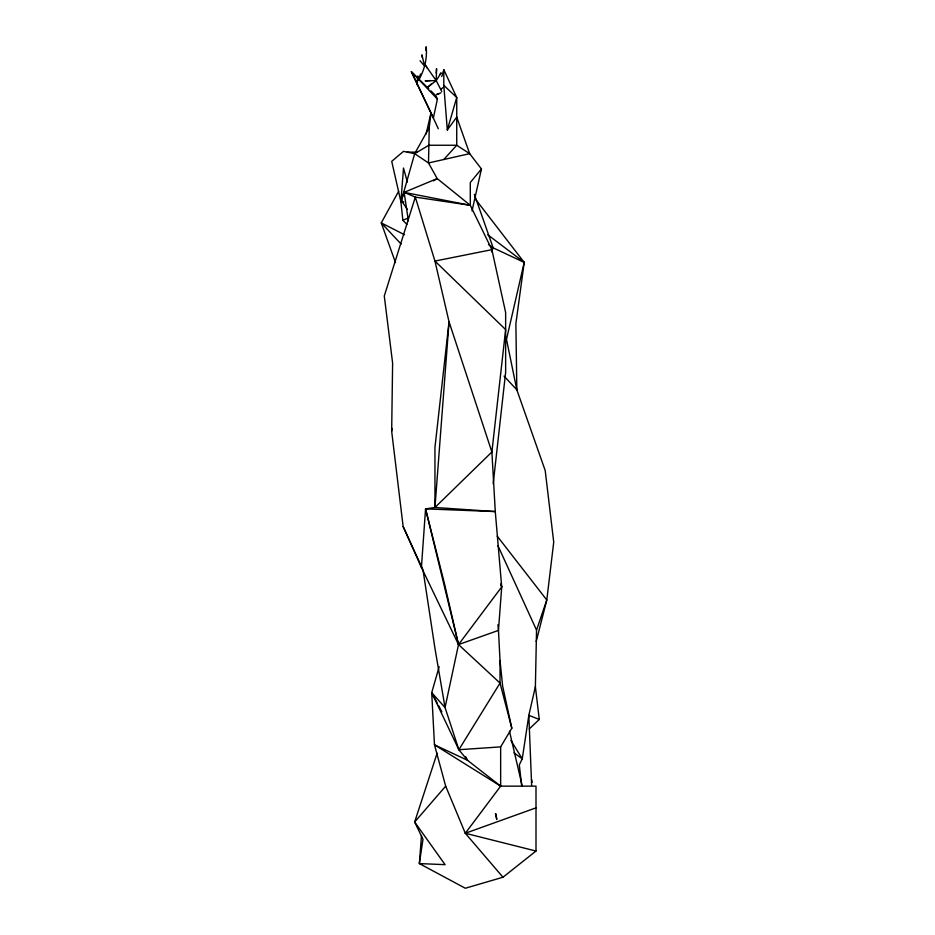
<?xml version="1.0" encoding="UTF-8"?>
<svg xmlns="http://www.w3.org/2000/svg" width="935" height="935" viewBox="0 0 935 935"><rect width="100%" height="100%" fill="white"/><g stroke="black" fill="none" stroke-linecap="round" stroke-linejoin="round"><path stroke-width="1.4" d="M439.158 666.702L431.713 692.695L434.471 744.821L500.657 786.148L536 786.148L536 851.037L502.972 877.24L465.314 833.272L500.657 786.148L500.657 746.878L511.807 728.225L500.026 683.076L458.512 644.577L421.416 567.44L403.137 526.534L391.671 431.269L392.618 363.096L384.285 295.986L415.315 197.11L470.293 205.303L491.892 249.668L505.636 312.512L505.636 372.375L493.189 483.816M428.826 88.837L411.353 71.691L430.988 112.855L429.247 127.534L428.499 162.97L437.206 178.585L470.293 205.303L470.293 182.524L481.443 168.966L469.662 153.667L456.736 117.12L447.316 129.942L443.798 85.365L443.798 69.657L456.736 97.485L456.736 145.252L443.798 159.511M475.541 199.284L524.219 262.384L506.501 339.382L516.833 389.825L545.198 470.527L553.73 542.148L546.788 600.001L536.538 630.108L535.381 686.722L528.836 715.31L522.256 758.788L519.311 764.888L521.636 785.587M441.741 91.443L436.224 80.62L436.575 68.722L436.201 73.047M417.477 82.14L417.092 84.805L417.291 82.455M417.536 80.913L417.781 76.004L417.396 81.17M421.416 567.44L425.565 508.885L434.95 507.483L495.281 511.574L501.709 586.923L498.472 630.4L500.026 660.484L502.621 686.056L511.807 728.225M491.892 249.668L434.95 261.064L505.636 329.599L491.892 452.002L434.95 507.483L449.045 321.815L434.95 261.064L415.315 197.11L404.107 192.365L401.349 200.581L407.438 209.498M406.935 224.388L402.868 220.298L400.905 201.75L403.499 168.031L407.356 182.091M421.498 835.528L419.348 863.578L465.314 888.25L502.972 877.24M472.023 210.948L481.443 168.966M425.717 50.163L426.15 46.75C427.435 58.543 424.397 70.277 418.459 80.433M487.591 234.65L524.219 262.384L515.886 323.615L516.833 389.825L504.047 376.139M531.641 785.19L528.836 715.31L539.285 719.447L529.245 728.926M391.671 431.269L392.186 428.417M437.393 99.11L433.361 118.044L411.353 71.691L437.393 99.11L436.014 95.908L430.883 90.859M500.657 786.148L467.57 760.342L458.863 749.718L445.048 707.514L458.512 644.577L501.709 586.923L500.833 584.211M426.115 133.997L430.988 112.855L438.281 128.738M536.199 641.492L546.788 600.001L497.233 536.176M429.247 127.534L414.684 153.667L401.349 200.581L403.768 202.077M447.316 129.942L456.736 97.485L443.798 85.365M441.752 76.565L443.798 69.657M437.136 753.201L414.649 822.017L422.982 839.256L419.348 863.578L445.083 864.665L414.649 822.017L445.679 786.148L434.471 744.821L467.57 760.342L465.536 756.508M419.359 77.184L420.598 73.994M491.494 251.854L493.177 247.869L474.361 194.328M398.684 191.207L381.27 222.892L395.505 262.618M445.048 704.593L445.048 707.514L431.713 692.695L458.863 749.718L500.026 683.076L500.026 660.484M431.421 83.928L427.248 87.598L436.224 80.62L441.121 72.848L439.543 74.964M440.806 89.503L442.781 87.691M433.489 180.864L437.206 178.585L404.107 192.365L408.42 220.847M414.684 153.667L428.873 145.252L456.736 145.252L469.662 153.667L428.499 162.97L414.684 153.667L403.499 151.353L391.718 161.346L400.905 201.75M402.868 220.298L408.104 218.007M441.004 92.787L436.645 94.528L439.275 93.57M445.679 786.148L465.314 833.272L536 807.84M434.95 507.483L434.95 447.503L449.045 321.815L491.892 452.002L495.281 511.574L425.565 508.885L458.512 644.577L498.472 630.4L497.934 624.627M458.863 749.718L500.657 746.878M430.38 80.562L425.168 80.854L436.224 80.62L424.993 64.667L427.482 68.325M407.251 152.124L417.092 152.124M404.107 192.365L470.293 205.303M465.314 833.272L536 851.037M524.219 262.384L493.177 247.869L488.467 244.502M404.516 234.732L381.27 222.892L401.127 244.082M435.593 80.27L436.224 80.62M513.946 752.862L522.256 758.788L510.931 740.462M420.049 60.752L424.7 66.21L421.895 54.849L422.351 57.654M431.713 692.695L437.124 702.91M438.48 705.457L441.858 711.839M498.016 545.853L536.538 630.108M403.137 526.534L422.982 569.801M500.728 584.2L501.709 586.923M425.565 508.885L444.663 584.41L458.512 644.577M495.457 813.801L496.789 819.481L495.866 813.754M509.493 731.263L522.256 786.148M445.048 707.514L434.95 648.317L423.204 571.227M531.606 779.51L532.073 782.373M535.369 686.629L539.285 719.447M456.736 117.12L456.946 119.996"/></g></svg>
